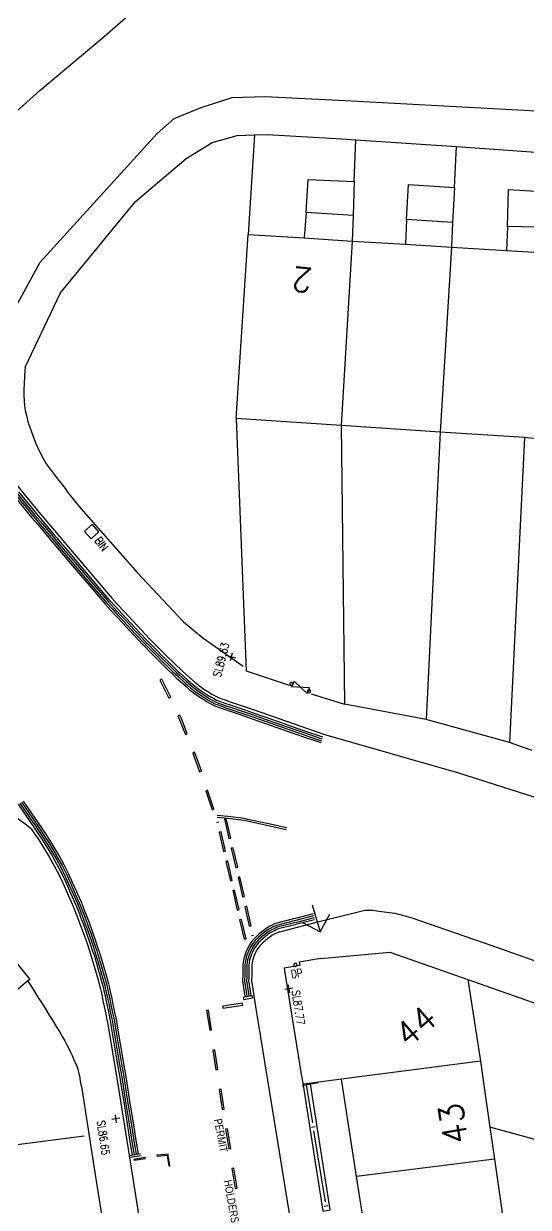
# Model space of a CAD drawing. Extents: x 427500 to 429848, y 434500 to 436505.
# Drawn here: x 429290.8 to 429316, y 435198.9 to 435258.1 of the extents above; entities that cross this region are included whole.
import ezdxf

# ---------------------------------------------------------------- set-up
doc = ezdxf.new("R2010")
doc.units = 0
doc.layers.get('0').update_dxf_attribs({"color": 222})
doc.layers.add('LPTIP_Ex_Base', color=8, linetype='Continuous')
doc.styles.add('ARIAL', font='arial.ttf', dxfattribs={"width": 0.8})
doc.styles.add('MtXpl_Romans', font='romans__.ttf')
doc.styles.get("Standard").update_dxf_attribs({"font": 'romans.shx'})

# ---------------------------------------------------------------- blocks, each defined once
blk = doc.blocks.new('MH_LINE')
at = {"color": 0, "linetype": 'ByBlock', "flags": 128}
blk.add_lwpolyline([(-0.5, 0), (0.5, 0)], dxfattribs=at)
blk = doc.blocks.new('FENCE_UP')
at = {"color": 0, "linetype": 'ByBlock', "flags": 128}
blk.add_lwpolyline([(0, 0.5), (0, -0.5)], dxfattribs=at)
blk = doc.blocks.new('GATE')
at = {"color": 0, "linetype": 'ByBlock', "flags": 128}
for points in [[(-0.450902, 0), (-0.451904, 0.007014), (-0.455912, 0.014028), (-0.460922, 0.019038), (-0.467936, 0.023046), (-0.475952, 0.024048), (-0.482966, 0.023046), (-0.48998, 0.019038), (-0.49499, 0.014028), (-0.498998, 0.007014), (-0.5, 0), (-0.498998, -0.007014), (-0.49499, -0.014028), (-0.48998, -0.019038), (-0.482966, -0.023046), (-0.475952, -0.024048), (-0.467936, -0.023046), (-0.460922, -0.019038), (-0.455912, -0.014028), (-0.451904, -0.007014)], [(-0.475952, 0.024048), (-0.475952, 0.078156), (0.475952, -0.078156), (0.475952, -0.024048)], [(-0.475952, -0.024048), (-0.475952, -0.078156), (0.475952, 0.078156), (0.475952, 0.024048)], [(-0.450902, 0), (-0.451904, -0.007014)], [(0.5, 0), (0.498998, 0.007014), (0.49499, 0.014028), (0.48998, 0.019038), (0.482966, 0.023046), (0.475952, 0.024048), (0.467936, 0.023046), (0.460922, 0.019038), (0.455912, 0.014028), (0.451904, 0.007014), (0.450902, 0), (0.451904, -0.007014), (0.455912, -0.014028), (0.460922, -0.019038), (0.467936, -0.023046), (0.475952, -0.024048), (0.482966, -0.023046), (0.48998, -0.019038), (0.49499, -0.014028), (0.498998, -0.007014)], [(0.5, 0), (0.498998, -0.007014)]]:
    blk.add_lwpolyline(points, dxfattribs=at)
blk = doc.blocks.new('CIRCL')
at = {"color": 0, "linetype": 'ByBlock', "flags": 128}
for points in [[(0.5, 0), (0.475, 0.154), (0.404, 0.293), (0.293, 0.404), (0.154, 0.475), (0, 0.5), (-0.154, 0.475), (-0.293, 0.404), (-0.404, 0.293), (-0.475, 0.154), (-0.5, 0), (-0.475, -0.154), (-0.404, -0.293), (-0.293, -0.404), (-0.154, -0.475), (0, -0.5), (0.154, -0.475), (0.293, -0.404), (0.404, -0.293), (0.475, -0.154)], [(0.5, 0), (0.475, -0.154)]]:
    blk.add_lwpolyline(points, dxfattribs=at)
blk = doc.blocks.new('MH_BANK_L')
at = {"color": 0, "linetype": 'ByBlock', "flags": 128}
for points in [[(-0.19, 0.02005), (-0.5, 0.02005)], [(-0.5, 0.02005), (-0.5, 0.00005)], [(-0.5, 0.01905), (-0.19, 0.01905)], [(-0.5, 0.01795), (-0.19, 0.01795)], [(-0.5, 0.01695), (-0.19, 0.01695)], [(-0.5, 0.01595), (-0.19, 0.01595)], [(-0.5, 0.01495), (-0.19, 0.01495)], [(-0.5, 0.01395), (-0.19, 0.01395)], [(-0.5, 0.01305), (-0.19, 0.01305)], [(-0.5, 0.01205), (-0.19, 0.01205)], [(-0.5, 0.01105), (-0.19, 0.01105)], [(-0.5, 0.01005), (-0.19, 0.01005)], [(-0.5, 0.00905), (-0.19, 0.00905)], [(-0.5, 0.00805), (-0.19, 0.00805)], [(-0.5, 0.00695), (-0.19, 0.00695)], [(-0.5, 0.00595), (-0.19, 0.00595)], [(-0.5, 0.00495), (-0.19, 0.00495)], [(-0.5, 0.00405), (-0.19, 0.00405)], [(-0.5, 0.00295), (-0.19, 0.00295)], [(-0.5, 0.00195), (-0.19, 0.00195)], [(-0.5, 0.00105), (-0.19, 0.00105)], [(-0.5, 0.00005), (-0.19, 0.00005)], [(-0.19, 0.00005), (-0.19, 0.02005)], [(-0.1, -0.04005), (-0.19, 0.02005)], [(-0.19, 0.01905), (-0.101, -0.03995)], [(-0.19, 0.01795), (-0.102, -0.04005)], [(-0.19, 0.01695), (-0.1031, -0.03995)], [(-0.19, 0.01595), (-0.1042, -0.04005)], [(-0.19, 0.01495), (-0.1052, -0.03995)], [(-0.19, 0.01395), (-0.1062, -0.03995)], [(-0.19, 0.01305), (-0.1072, -0.03995)], [(-0.19, 0.01205), (-0.108, -0.03995)], [(-0.19, 0.01105), (-0.109, -0.03995)], [(-0.19, 0.01005), (-0.11, -0.04005)], [(-0.19, 0.00905), (-0.1112, -0.03995)], [(-0.19, 0.00805), (-0.19, 0.00695)], [(-0.19, 0.00805), (-0.1124, -0.04005)], [(-0.19, 0.00695), (-0.1135, -0.03995)], [(-0.19, 0.00595), (-0.1144, -0.03995)], [(-0.19, 0.00495), (-0.1154, -0.03995)], [(-0.19, 0.00405), (-0.1163, -0.03995)], [(-0.19, 0.00295), (-0.1173, -0.03995)], [(-0.19, 0.00195), (-0.1183, -0.03995)], [(-0.19, 0.00105), (-0.1191, -0.04005)], [(-0.19, 0.00005), (-0.12, -0.04005)], [(-0.0601, 0.04005), (-0.11, -0.04005)], [(-0.0601, 0.04005), (-0.109, -0.03995)], [(-0.0601, 0.04005), (-0.108, -0.03995)], [(-0.0601, 0.04005), (-0.1072, -0.03995)], [(-0.0601, 0.04005), (-0.1062, -0.03995)], [(-0.0601, 0.04005), (-0.1058, -0.03085)], [(-0.0601, 0.04005), (-0.1055, -0.03155)], [(-0.0601, 0.04005), (-0.1052, -0.03995)], [(-0.0601, 0.04005), (-0.1042, -0.04005)], [(-0.0601, 0.04005), (-0.1031, -0.03995)], [(-0.0601, 0.04005), (-0.102, -0.04005)], [(-0.0601, 0.04005), (-0.101, -0.03995)], [(-0.0601, 0.04005), (-0.1, -0.04005)], [(-0.0601, 0.04005), (-0.1, -0.04005)], [(-0.04, 0.04005), (-0.0601, 0.04005)], [(0.05, 0.00005), (-0.04, 0.04005)], [(0.07, 0.00005), (0.05, 0.00005)], [(0.12, 0.02005), (0.07, 0.00005)], [(0.5, 0.02005), (0.12, 0.02005)], [(-0.1, -0.04005), (-0.12, -0.04005)], [(-0.1058, -0.03085), (-0.1137, -0.03085)], [(-0.1055, -0.03155), (-0.1127, -0.03155)], [(-0.1059, -0.03225), (-0.1116, -0.03225)], [(-0.1065, -0.03295), (-0.1105, -0.03295)], [(-0.107, -0.03375), (-0.1094, -0.03375)], [(-0.1075, -0.03445), (-0.1083, -0.03445)], [(-0.1055, -0.03155), (-0.1077, -0.03485)]]:
    blk.add_lwpolyline(points, dxfattribs=at)
blk = doc.blocks.new('SPOT')
at = {"color": 0, "linetype": 'ByBlock', "flags": 128}
for points in [[(-0.5, 0), (0.5, 0)], [(0, 0.5), (0, -0.5)]]:
    blk.add_lwpolyline(points, dxfattribs=at)

msp = doc.modelspace()

# ---------------------------------------------------------------- linework, layer by layer
at = {"layer": 'LPTIP_Ex_Base', "color": 251, "true_color": 0x636466}
for p, q in [((429294.8, 435257.45), (429296.4, 435258.85)), ((429291.6, 435254.75), (429294.8, 435257.45)), ((429284.004, 435247.969), (429291.6, 435254.75)), ((429291.6, 435254.75), (429291.6, 435254.75)), ((429291.6, 435254.75), (429291.6, 435254.75)), ((429299.65, 435253.9), (429301.2, 435254.4)), ((429301.2, 435254.4), (429302.85, 435254.45)), ((429302.85, 435254.45), (429306.85, 435254.25)), ((429306.85, 435254.25), (429322.2, 435253.4)), ((429298.3, 435253.35), (429299.65, 435253.9)), ((429297.45, 435252.6), (429298.3, 435253.35)), ((429291.614, 435246.162), (429297.45, 435252.6)), ((429300.2, 435252.15), (429301.45, 435252.5)), ((429301.45, 435252.5), (429302.32, 435252.53)), ((429302.32, 435252.53), (429302.186, 435250.439)), ((429302.32, 435252.53), (429302.95, 435252.55)), ((429302.95, 435252.55), (429306.4, 435252.35)), ((429306.4, 435252.35), (429307.37, 435252.28)), ((429307.3, 435250.2), (429307.37, 435252.28)), ((429307.37, 435252.28), (429312.4, 435251.94)), ((429298.9, 435251.35), (429300.2, 435252.15)), ((429312.3, 435249.9), (429312.4, 435251.94)), ((429312.4, 435251.94), (429317.3, 435251.6)), ((429296.37, 435249.2), (429298.9, 435251.35)), ((429302.186, 435250.439), (429302, 435247.55)), ((429304.9, 435248.65), (429305, 435250.3)), ((429305, 435250.3), (429307.3, 435250.2)), ((429307.3, 435250.2), (429307.24, 435248.5)), ((429309.9, 435248.3), (429310, 435250.05)), ((429310, 435250.05), (429312.3, 435249.9)), ((429312.3, 435249.9), (429312.21, 435248.15)), ((429314.95, 435247.95), (429315, 435249.8)), ((429315, 435249.8), (429317.2, 435249.67)), ((429292.619, 435244.634), (429296.37, 435249.2)), ((429304.9, 435248.65), (429304.8, 435247.38)), ((429307.24, 435248.5), (429304.9, 435248.65)), ((429307.24, 435248.5), (429307.2, 435247.22)), ((429309.9, 435248.3), (429309.85, 435247.06)), ((429312.21, 435248.15), (429309.9, 435248.3)), ((429312.21, 435248.15), (429312.15, 435246.92)), ((429301.4, 435238.35), (429302, 435247.55)), ((429302, 435247.55), (429304.8, 435247.38)), ((429314.95, 435247.95), (429314.9, 435246.75)), ((429317.13, 435247.9), (429314.95, 435247.95)), ((429304.8, 435247.38), (429307.2, 435247.22)), ((429307.2, 435247.22), (429306.65, 435238)), ((429307.2, 435247.22), (429309.85, 435247.06)), ((429309.85, 435247.06), (429312.15, 435246.92)), ((429312.15, 435246.92), (429311.58, 435237.68)), ((429312.15, 435246.92), (429314.9, 435246.75)), ((429314.9, 435246.75), (429317.08, 435246.62)), ((429288.896, 435241.207), (429291.614, 435246.162)), ((429290.86, 435240.928), (429292.619, 435244.634)), ((429290.86, 435240.928), (429290.86, 435240.928)), ((429290.86, 435240.928), (429290.86, 435240.928)), ((429290.86, 435240.928), (429290.86, 435240.928)), ((429290.86, 435240.928), (429290.86, 435240.928)), ((429290.86, 435240.928), (429290.86, 435240.928)), ((429290.86, 435240.928), (429290.86, 435240.928)), ((429290.86, 435240.928), (429290.86, 435240.928)), ((429290.86, 435240.928), (429290.86, 435240.928)), ((429290.86, 435240.928), (429290.86, 435240.928)), ((429290.86, 435240.928), (429290.86, 435240.928)), ((429306.65, 435238), (429301.4, 435238.35)), ((429301.4, 435238.35), (429301.905, 435225.754)), ((429311.58, 435237.68), (429306.65, 435238)), ((429306.65, 435238), (429306.816, 435224.075)), ((429311.58, 435237.68), (429310.894, 435223.314)), ((429315.8, 435237.41), (429311.58, 435237.68)), ((429315.8, 435237.41), (429315.05, 435222.17)), ((429316.7, 435237.3), (429315.8, 435237.41)), ((429310.894, 435223.314), (429306.816, 435224.075)), ((429315.05, 435222.17), (429310.894, 435223.314)), ((429305.767, 435222.584), (429305.767, 435222.584)), ((429305.767, 435222.584), (429305.767, 435222.584)), ((429305.767, 435222.584), (429305.767, 435222.584)), ((429305.767, 435222.584), (429305.767, 435222.584)), ((429305.767, 435222.584), (429305.767, 435222.584)), ((429305.767, 435222.584), (429305.767, 435222.584)), ((429305.767, 435222.584), (429312.499, 435220.65)), ((429315.8, 435221.9), (429315.05, 435222.17)), ((429316.18, 435221.77), (429315.8, 435221.9)), ((429312.499, 435220.65), (429322.179, 435217.567)), ((429307.624, 435213.737), (429307.824, 435213.787)), ((429307.824, 435213.787), (429308.224, 435213.787)), ((429308.224, 435213.787), (429308.524, 435213.737)), ((429305.35, 435213.165), (429307.624, 435213.737)), ((429305.35, 435213.165), (429305.35, 435213.165)), ((429305.35, 435213.165), (429305.35, 435213.165)), ((429308.524, 435213.737), (429309.324, 435213.637)), ((429309.324, 435213.637), (429310.074, 435213.437)), ((429310.074, 435213.437), (429310.224, 435213.387)), ((429310.224, 435213.387), (429314.124, 435212.037)), ((429314.124, 435212.037), (429321.324, 435209.487)), ((429305.628, 435211.373), (429309.074, 435211.687)), ((429309.074, 435211.687), (429312.974, 435210.317)), ((429305.628, 435211.373), (429305.628, 435211.373)), ((429312.974, 435210.317), (429313.594, 435206.237)), ((429312.974, 435210.317), (429318.934, 435208.217)), ((429313.594, 435206.237), (429306.654, 435205.337)), ((429313.594, 435206.237), (429313.774, 435205.037)), ((429306.654, 435205.337), (429304.774, 435205.087)), ((429307.414, 435200.477), (429306.654, 435205.337)), ((429313.774, 435205.037), (429314.074, 435202.937)), ((429316.674, 435202.227), (429314.074, 435202.937)), ((429314.074, 435202.937), (429314.294, 435201.347)), ((429314.294, 435201.347), (429307.414, 435200.477)), ((429314.294, 435201.347), (429314.974, 435196.587)), ((429308.174, 435195.637), (429307.414, 435200.477))]:
    msp.add_line(p, q, dxfattribs=at)
at = {"layer": 'LPTIP_Ex_Base', "color": 251, "true_color": 0x636466, "flags": 128}
for points in [[(429290.86, 435240.928), (429290.847, 435240.73), (429290.828, 435240.449), (429290.809, 435240.124), (429290.797, 435239.791), (429290.801, 435239.491), (429290.815, 435239.234), (429290.835, 435238.994), (429290.868, 435238.755), (429290.92, 435238.499), (429290.998, 435238.212), (429291.108, 435237.875), (429291.244, 435237.5), (429291.4, 435237.112), (429291.567, 435236.736), (429291.737, 435236.395), (429291.915, 435236.096), (429292.105, 435235.822), (429292.301, 435235.565), (429292.499, 435235.316), (429292.693, 435235.066), (429292.852, 435234.851), (429292.979, 435234.675), (429293.121, 435234.487), (429293.324, 435234.235), (429293.634, 435233.866), (429296.447, 435230.665), (429298.772, 435228.189), (429299.737, 435227.398), (429301.75, 435225.983)], [(429290.383, 435235.101), (429291.543, 435233.68), (429292.428, 435232.642), (429292.741, 435232.257), (429295.205, 435229.358), (429295.46, 435229.082), (429295.815, 435228.694), (429296.23, 435228.245), (429296.664, 435227.781), (429297.075, 435227.353), (429297.478, 435226.943), (429297.902, 435226.519), (429298.323, 435226.105), (429298.717, 435225.728), (429299.061, 435225.412), (429299.343, 435225.169), (429299.581, 435224.981), (429299.789, 435224.832), (429299.984, 435224.706), (429300.181, 435224.587), (429300.349, 435224.49), (429300.477, 435224.426), (429300.612, 435224.372), (429300.801, 435224.306), (429301.092, 435224.203), (429302.299, 435223.796), (429304.911, 435222.878), (429305.767, 435222.584)], [(429290.197, 435234.618), (429290.829, 435233.843), (429291.197, 435233.392), (429291.469, 435233.073), (429292.082, 435232.354), (429292.116, 435232.313), (429292.396, 435231.969), (429292.757, 435231.544), (429293.405, 435230.782), (429294.052, 435230.02), (429294.7, 435229.258), (429294.868, 435229.059), (429295.129, 435228.777), (429295.37, 435228.513), (429295.484, 435228.389), (429295.901, 435227.938), (429296.05, 435227.779), (429296.337, 435227.472), (429296.739, 435227.053), (429296.752, 435227.039), (429297.158, 435226.626), (429297.443, 435226.342), (429297.585, 435226.199), (429298.009, 435225.782), (429298.157, 435225.641), (429298.409, 435225.399), (429298.761, 435225.077), (429298.895, 435224.961), (429299.058, 435224.821), (429299.31, 435224.622), (429299.535, 435224.46), (429299.697, 435224.356), (429299.746, 435224.324), (429299.952, 435224.2), (429300.134, 435224.095), (429300.29, 435224.016), (429300.452, 435223.952), (429300.597, 435223.9), (429300.651, 435223.881), (429300.945, 435223.778), (429301.544, 435223.576), (429302.153, 435223.37), (429302.489, 435223.252), (429303.433, 435222.92), (429304.376, 435222.589), (429304.763, 435222.453), (429305.321, 435222.261), (429305.621, 435222.158), (429305.621, 435222.158)], [(429290.274, 435234.681), (429290.906, 435233.906), (429291.274, 435233.456), (429291.545, 435233.138), (429292.16, 435232.417), (429292.194, 435232.376), (429292.472, 435232.034), (429292.833, 435231.608), (429293.481, 435230.846), (429294.128, 435230.084), (429294.776, 435229.322), (429294.942, 435229.127), (429295.202, 435228.845), (429295.444, 435228.581), (429295.558, 435228.457), (429295.974, 435228.006), (429296.123, 435227.847), (429296.41, 435227.541), (429296.811, 435227.123), (429296.823, 435227.11), (429297.23, 435226.697), (429297.513, 435226.413), (429297.656, 435226.27), (429298.079, 435225.854), (429298.227, 435225.713), (429298.477, 435225.473), (429298.829, 435225.15), (429298.96, 435225.037), (429299.12, 435224.9), (429299.372, 435224.7), (429299.594, 435224.542), (429299.752, 435224.44), (429299.798, 435224.41), (429300.003, 435224.286), (429300.184, 435224.181), (429300.335, 435224.106), (429300.49, 435224.044), (429300.63, 435223.995), (429300.685, 435223.976), (429300.978, 435223.872), (429301.576, 435223.67), (429302.185, 435223.465), (429302.522, 435223.346), (429303.466, 435223.015), (429304.409, 435222.683), (429304.796, 435222.547), (429305.354, 435222.356), (429305.654, 435222.253), (429305.654, 435222.253)], [(429290.445, 435234.629), (429291.078, 435233.854), (429291.351, 435233.52), (429291.72, 435233.087), (429292.236, 435232.482), (429292.365, 435232.324), (429292.55, 435232.097), (429293.008, 435231.557), (429293.656, 435230.795), (429294.303, 435230.033), (429294.951, 435229.271), (429295.018, 435229.192), (429295.276, 435228.912), (429295.626, 435228.531), (429295.631, 435228.525), (429296.047, 435228.075), (429296.307, 435227.797), (429296.483, 435227.609), (429296.895, 435227.179), (429296.999, 435227.074), (429297.301, 435226.767), (429297.703, 435226.364), (429297.726, 435226.341), (429298.149, 435225.926), (429298.421, 435225.666), (429298.546, 435225.545), (429298.894, 435225.226), (429299.164, 435224.993), (429299.185, 435224.975), (429299.43, 435224.782), (429299.648, 435224.626), (429299.851, 435224.495), (429299.987, 435224.412), (429300.054, 435224.372), (429300.229, 435224.271), (429300.372, 435224.199), (429300.523, 435224.139), (429300.718, 435224.07), (429300.907, 435224.003), (429301.011, 435223.967), (429301.855, 435223.682), (429302.218, 435223.559), (429302.799, 435223.355), (429303.743, 435223.023), (429304.686, 435222.692), (429304.829, 435222.642), (429305.632, 435222.366), (429305.686, 435222.347), (429305.686, 435222.347)], [(429290.523, 435234.692), (429291.155, 435233.918), (429291.428, 435233.584), (429291.796, 435233.152), (429292.313, 435232.545), (429292.442, 435232.387), (429292.626, 435232.162), (429293.084, 435231.622), (429293.732, 435230.86), (429294.38, 435230.098), (429295.027, 435229.336), (429295.092, 435229.26), (429295.349, 435228.98), (429295.7, 435228.598), (429295.705, 435228.593), (429296.121, 435228.142), (429296.38, 435227.866), (429296.555, 435227.679), (429296.967, 435227.248), (429297.07, 435227.144), (429297.372, 435226.838), (429297.774, 435226.435), (429297.796, 435226.412), (429298.219, 435225.997), (429298.49, 435225.738), (429298.614, 435225.619), (429298.961, 435225.3), (429299.23, 435225.069), (429299.247, 435225.054), (429299.492, 435224.86), (429299.706, 435224.707), (429299.905, 435224.579), (429300.039, 435224.498), (429300.104, 435224.458), (429300.279, 435224.358), (429300.417, 435224.289), (429300.56, 435224.232), (429300.751, 435224.164), (429300.94, 435224.097), (429301.043, 435224.061), (429301.887, 435223.777), (429302.251, 435223.654), (429302.832, 435223.449), (429303.776, 435223.118), (429304.719, 435222.786), (429304.861, 435222.736), (429305.664, 435222.46), (429305.719, 435222.442), (429305.719, 435222.442)], [(429298.04, 435224.387), (429298.129, 435224.432), (429297.682, 435225.326), (429297.592, 435225.281), (429298.04, 435224.387)], [(429298.863, 435222.572), (429298.956, 435222.608), (429298.649, 435223.39), (429298.577, 435223.538), (429298.487, 435223.493), (429298.863, 435222.572)], [(429299.565, 435220.702), (429299.66, 435220.734), (429299.498, 435221.22), (429299.32, 435221.677), (429299.227, 435221.64), (429299.565, 435220.702)], [(429300.196, 435218.804), (429300.291, 435218.836), (429299.975, 435219.785), (429299.88, 435219.753), (429300.196, 435218.804)], [(429287.665, 435219.263), (429289.607, 435218.791), (429289.752, 435218.754), (429289.844, 435218.729), (429289.91, 435218.708), (429289.975, 435218.681), (429290.063, 435218.637), (429290.179, 435218.571), (429290.306, 435218.491), (429290.437, 435218.404), (429290.566, 435218.315), (429290.684, 435218.232), (429290.797, 435218.149), (429290.911, 435218.061), (429291.016, 435217.978), (429291.105, 435217.907), (429291.168, 435217.856)], [(429290.505, 435219.082), (429291.068, 435218.266), (429291.293, 435217.939), (429291.293, 435217.939)], [(429290.589, 435219.136), (429291.15, 435218.323), (429291.376, 435217.996), (429291.376, 435217.996)], [(429290.677, 435219.184), (429291.232, 435218.38), (429291.46, 435218.05), (429291.46, 435218.05)], [(429290.761, 435219.238), (429291.314, 435218.436), (429291.542, 435218.107), (429291.542, 435218.107)], [(429303.925, 435217.894), (429302.949, 435218.11), (429301.972, 435218.326), (429301.799, 435218.363), (429300.977, 435218.462), (429300.457, 435218.525), (429300.457, 435218.525)], [(429291.293, 435217.939), (429291.664, 435217.384), (429291.837, 435217.103), (429292.189, 435216.528), (429292.349, 435216.246), (429292.53, 435215.924), (429292.758, 435215.467), (429292.804, 435215.362), (429292.938, 435215.062), (429293.144, 435214.602), (429293.212, 435214.448), (429293.374, 435214.081), (429293.583, 435213.566), (429293.597, 435213.529), (429293.771, 435213.067), (429293.942, 435212.591), (429293.945, 435212.582), (429294.109, 435212.113), (429294.262, 435211.645), (429294.267, 435211.633), (429294.417, 435211.138), (429294.546, 435210.689), (429294.55, 435210.675), (429294.661, 435210.283), (429294.741, 435210.003), (429294.741, 435210.003)], [(429291.376, 435217.995), (429291.747, 435217.44), (429291.922, 435217.155), (429292.276, 435216.578), (429292.436, 435216.295), (429292.62, 435215.969), (429292.847, 435215.511), (429292.896, 435215.402), (429293.029, 435215.103), (429293.235, 435214.643), (429293.303, 435214.489), (429293.467, 435214.118), (429293.676, 435213.604), (429293.691, 435213.564), (429293.865, 435213.101), (429294.036, 435212.625), (429294.039, 435212.615), (429294.203, 435212.146), (429294.357, 435211.677), (429294.362, 435211.662), (429294.512, 435211.168), (429294.642, 435210.716), (429294.646, 435210.703), (429294.757, 435210.31), (429294.837, 435210.031), (429294.837, 435210.031)], [(429291.459, 435218.051), (429291.832, 435217.492), (429292.003, 435217.214), (429292.362, 435216.63), (429292.515, 435216.357), (429292.707, 435216.018), (429292.939, 435215.552), (429292.973, 435215.474), (429293.12, 435215.144), (429293.326, 435214.683), (429293.38, 435214.561), (429293.558, 435214.159), (429293.768, 435213.641), (429293.769, 435213.64), (429293.959, 435213.136), (429294.114, 435212.705), (429294.134, 435212.649), (429294.298, 435212.177), (429294.436, 435211.759), (429294.457, 435211.693), (429294.608, 435211.195), (429294.721, 435210.803), (429294.743, 435210.73), (429294.853, 435210.338), (429294.933, 435210.058), (429294.933, 435210.058)], [(429291.542, 435218.106), (429291.915, 435217.548), (429292.088, 435217.266), (429292.449, 435216.679), (429292.603, 435216.406), (429292.797, 435216.062), (429293.028, 435215.597), (429293.065, 435215.515), (429293.212, 435215.185), (429293.418, 435214.724), (429293.472, 435214.601), (429293.651, 435214.196), (429293.861, 435213.679), (429293.862, 435213.676), (429294.053, 435213.171), (429294.208, 435212.739), (429294.228, 435212.682), (429294.393, 435212.21), (429294.531, 435211.791), (429294.553, 435211.722), (429294.704, 435211.224), (429294.817, 435210.831), (429294.839, 435210.758), (429294.949, 435210.365), (429295.029, 435210.086), (429295.029, 435210.086)], [(429300.437, 435218.175), (429300.535, 435218.198), (429300.535, 435218.198)], [(429303.904, 435217.797), (429302.927, 435218.012), (429301.951, 435218.228), (429301.783, 435218.265), (429300.965, 435218.363), (429300.445, 435218.425), (429300.445, 435218.425)], [(429300.906, 435218.367), (429300.809, 435218.345), (429301.036, 435217.371), (429301.134, 435217.393), (429300.906, 435218.367)], [(429291.168, 435217.856), (429291.537, 435217.304), (429292.06, 435216.452), (429292.398, 435215.853), (429292.621, 435215.404), (429292.801, 435215.001), (429293.007, 435214.541), (429293.236, 435214.022), (429293.443, 435213.512), (429293.631, 435213.015), (429293.804, 435212.532), (429293.966, 435212.065), (429294.124, 435211.587), (429294.273, 435211.096), (429294.406, 435210.634), (429294.516, 435210.242), (429294.597, 435209.962)], [(429300.772, 435216.713), (429300.87, 435216.735), (429300.646, 435217.71), (429300.549, 435217.688), (429300.772, 435216.713)], [(429301.247, 435216.907), (429301.15, 435216.884), (429301.378, 435215.91), (429301.475, 435215.933), (429301.247, 435216.907)], [(429301.11, 435215.251), (429301.207, 435215.274), (429301.113, 435215.674), (429300.981, 435216.248), (429300.884, 435216.226), (429301.11, 435215.251)], [(429301.589, 435215.446), (429301.491, 435215.423), (429301.558, 435215.139), (429301.717, 435214.449), (429301.814, 435214.472), (429301.589, 435215.446)], [(429301.455, 435213.791), (429301.552, 435213.814), (429301.322, 435214.788), (429301.225, 435214.765), (429301.455, 435213.791)], [(429280.541, 435207.964), (429286.684, 435212.757), (429287.926, 435213.769), (429287.906, 435213.858), (429288.108, 435214.045), (429291.1, 435210.322), (429290.982, 435210.236), (429289.838, 435209.279), (429287.488, 435207.486), (429283.979, 435204.723)], [(429301.927, 435213.984), (429301.829, 435213.962), (429302.054, 435212.987), (429302.151, 435213.01), (429301.927, 435213.984)], [(429301.8, 435212.332), (429301.897, 435212.355), (429301.667, 435213.328), (429301.57, 435213.305), (429301.8, 435212.332)], [(429305.237, 435213.601), (429304.358, 435213.373), (429304.269, 435213.35), (429303.361, 435213.116), (429303.3, 435213.085), (429303.297, 435213.084), (429303.208, 435213.042), (429303.088, 435212.982), (429302.949, 435212.904), (429302.812, 435212.812), (429302.684, 435212.713), (429302.552, 435212.604), (429302.459, 435212.521), (429302.412, 435212.479), (429302.278, 435212.343), (429302.154, 435212.19), (429302.049, 435212.029), (429301.961, 435211.865), (429301.887, 435211.697), (429301.883, 435211.685), (429301.826, 435211.525), (429301.779, 435211.357), (429301.748, 435211.196), (429301.736, 435211.051), (429301.736, 435210.919), (429301.737, 435210.771), (429301.734, 435210.69), (429301.731, 435210.556), (429301.717, 435210.258), (429301.804, 435209.687), (429301.836, 435209.481), (429301.836, 435209.481)], [(429305.262, 435213.504), (429304.383, 435213.276), (429304.294, 435213.253), (429303.406, 435213.026), (429303.344, 435212.996), (429303.339, 435212.994), (429303.252, 435212.953), (429303.132, 435212.892), (429302.998, 435212.817), (429302.868, 435212.729), (429302.745, 435212.633), (429302.615, 435212.527), (429302.526, 435212.447), (429302.483, 435212.409), (429302.35, 435212.273), (429302.231, 435212.127), (429302.133, 435211.975), (429302.049, 435211.818), (429301.979, 435211.657), (429301.977, 435211.652), (429301.923, 435211.498), (429301.876, 435211.33), (429301.846, 435211.177), (429301.836, 435211.044), (429301.836, 435210.919), (429301.837, 435210.771), (429301.834, 435210.687), (429301.83, 435210.552), (429301.817, 435210.254), (429301.903, 435209.703), (429301.935, 435209.496), (429301.935, 435209.496)], [(429305.287, 435213.407), (429304.408, 435213.179), (429304.319, 435213.157), (429303.45, 435212.937), (429303.387, 435212.905), (429303.348, 435212.887), (429303.295, 435212.862), (429303.182, 435212.805), (429303.055, 435212.734), (429302.93, 435212.65), (429302.808, 435212.556), (429302.682, 435212.453), (429302.553, 435212.337), (429302.521, 435212.304), (429302.424, 435212.206), (429302.316, 435212.072), (429302.221, 435211.927), (429302.141, 435211.777), (429302.073, 435211.624), (429302.018, 435211.468), (429302.008, 435211.431), (429301.973, 435211.307), (429301.946, 435211.169), (429301.936, 435211.044), (429301.936, 435210.92), (429301.937, 435210.769), (429301.93, 435210.548), (429301.925, 435210.427), (429301.918, 435210.269), (429302.034, 435209.507), (429302.034, 435209.507)], [(429305.312, 435213.311), (429304.433, 435213.083), (429304.344, 435213.06), (429303.494, 435212.847), (429303.431, 435212.816), (429303.391, 435212.797), (429303.34, 435212.773), (429303.226, 435212.716), (429303.104, 435212.647), (429302.985, 435212.567), (429302.869, 435212.477), (429302.746, 435212.375), (429302.619, 435212.262), (429302.592, 435212.234), (429302.502, 435212.143), (429302.393, 435212.009), (429302.305, 435211.873), (429302.229, 435211.73), (429302.165, 435211.583), (429302.112, 435211.434), (429302.104, 435211.404), (429302.071, 435211.288), (429302.044, 435211.15), (429302.036, 435211.036), (429302.036, 435210.92), (429302.037, 435210.769), (429302.03, 435210.545), (429302.025, 435210.423), (429302.018, 435210.265), (429302.133, 435209.522), (429302.133, 435209.522)], [(429303.572, 435212.711), (429304.47, 435212.937), (429305.35, 435213.165)], [(429303.561, 435212.713), (429303.496, 435212.68), (429303.405, 435212.637), (429303.298, 435212.584), (429303.184, 435212.52), (429303.075, 435212.446), (429302.963, 435212.36), (429302.844, 435212.262), (429302.724, 435212.155), (429302.612, 435212.041), (429302.516, 435211.922), (429302.436, 435211.798), (429302.365, 435211.667), (429302.305, 435211.53), (429302.256, 435211.391), (429302.217, 435211.251), (429302.194, 435211.133), (429302.186, 435211.032), (429302.186, 435210.92), (429302.187, 435210.766), (429302.18, 435210.539), (429302.169, 435210.278), (429302.369, 435208.979), (429303.644, 435201.102), (429304.823, 435193.806)], [(429302.264, 435212.523), (429302.166, 435212.5), (429302.166, 435212.5)], [(429303.798, 435210.879), (429303.819, 435210.766), (429304.65, 435205.59), (429304.74, 435205.05), (429305.508, 435205.177)], [(429305.628, 435211.373), (429304.553, 435211.186), (429304.578, 435211.018), (429303.803, 435210.892)], [(429291, 435210.239), (429291.122, 435210.044), (429291.296, 435209.768), (429291.497, 435209.447), (429291.704, 435209.118), (429291.892, 435208.816), (429292.067, 435208.536), (429292.242, 435208.256), (429292.413, 435207.981), (429292.573, 435207.719), (429292.715, 435207.477), (429292.837, 435207.259), (429292.942, 435207.059), (429293.036, 435206.872), (429293.121, 435206.695), (429293.202, 435206.523), (429293.278, 435206.357), (429293.348, 435206.203), (429293.41, 435206.054), (429293.466, 435205.907), (429293.515, 435205.758), (429293.549, 435205.627), (429293.568, 435205.518), (429293.584, 435205.399), (429293.611, 435205.235), (429293.664, 435204.995), (429293.666, 435204.985), (429294.407, 435200.249), (429295.734, 435191.966)], [(429294.597, 435209.962), (429294.619, 435209.86), (429294.649, 435209.719), (429294.685, 435209.551), (429294.723, 435209.369), (429294.762, 435209.186), (429294.804, 435208.982), (429294.853, 435208.749), (429294.901, 435208.516), (429294.942, 435208.313), (429294.972, 435208.17), (429295.453, 435205.299), (429295.454, 435205.291), (429296.237, 435200.383), (429297.561, 435192.034), (429298.807, 435184.076), (429298.892, 435183.451)], [(429294.744, 435209.993), (429294.765, 435209.892), (429294.796, 435209.75), (429294.831, 435209.582), (429294.87, 435209.4), (429294.909, 435209.217), (429294.951, 435209.015), (429294.951, 435209.013), (429295, 435208.78), (429295.048, 435208.547), (429295.089, 435208.344), (429295.12, 435208.197), (429295.146, 435208.037), (429295.312, 435207.05), (429295.477, 435206.064), (429295.601, 435205.323), (429295.603, 435205.314), (429295.64, 435205.078), (429295.798, 435204.09), (429295.955, 435203.103), (429296.112, 435202.115), (429296.203, 435201.549), (429296.203, 435201.549)], [(429294.841, 435210.014), (429294.863, 435209.913), (429294.893, 435209.771), (429294.929, 435209.603), (429294.968, 435209.421), (429295.007, 435209.238), (429295.049, 435209.036), (429295.049, 435209.033), (429295.097, 435208.8), (429295.146, 435208.567), (429295.187, 435208.364), (429295.218, 435208.217), (429295.245, 435208.053), (429295.41, 435207.067), (429295.575, 435206.081), (429295.699, 435205.341), (429295.701, 435205.331), (429295.739, 435205.094), (429295.896, 435204.106), (429296.054, 435203.119), (429296.211, 435202.131), (429296.301, 435201.565), (429296.301, 435201.565)], [(429294.939, 435210.035), (429294.961, 435209.934), (429294.991, 435209.792), (429295.027, 435209.624), (429295.066, 435209.442), (429295.105, 435209.258), (429295.146, 435209.057), (429295.147, 435209.054), (429295.195, 435208.82), (429295.243, 435208.587), (429295.285, 435208.384), (429295.316, 435208.233), (429295.342, 435208.079), (429295.507, 435207.092), (429295.673, 435206.106), (429295.798, 435205.356), (429295.8, 435205.345), (429295.836, 435205.12), (429295.993, 435204.132), (429296.151, 435203.145), (429296.308, 435202.157), (429296.397, 435201.598), (429296.397, 435201.598)], [(429295.037, 435210.056), (429295.059, 435209.954), (429295.089, 435209.813), (429295.125, 435209.645), (429295.164, 435209.462), (429295.202, 435209.279), (429295.244, 435209.077), (429295.245, 435209.074), (429295.293, 435208.84), (429295.341, 435208.607), (429295.383, 435208.404), (429295.414, 435208.253), (429295.441, 435208.095), (429295.606, 435207.109), (429295.771, 435206.123), (429295.897, 435205.374), (429295.898, 435205.363), (429295.935, 435205.136), (429296.092, 435204.148), (429296.25, 435203.161), (429296.407, 435202.173), (429296.496, 435201.613), (429296.496, 435201.613)], [(429301.729, 435209.045), (429301.714, 435209.144), (429300.726, 435208.99), (429300.741, 435208.891), (429301.729, 435209.045)], [(429300.019, 435208.789), (429299.92, 435208.774), (429300.076, 435207.786), (429300.175, 435207.802), (429300.019, 435208.789)], [(429300.332, 435206.814), (429300.233, 435206.798), (429300.39, 435205.811), (429300.488, 435205.826), (429300.332, 435206.814)], [(429304.741, 435205.044), (429305.053, 435203.009), (429305.721, 435198.754), (429306.097, 435198.813)], [(429305.222, 435203.164), (429304.918, 435205.064)], [(429306.097, 435198.813), (429305.428, 435203.07), (429305.113, 435205.108)], [(429300.645, 435204.839), (429300.546, 435204.823), (429300.703, 435203.835), (429300.802, 435203.851), (429300.645, 435204.839)], [(429300.962, 435202.864), (429300.863, 435202.848), (429301.026, 435201.861), (429301.125, 435201.877), (429300.962, 435202.864)], [(429305.853, 435199.214), (429305.285, 435202.769)], [(429296.629, 435201.611), (429296.09, 435201.519), (429296.09, 435201.519)], [(429296.646, 435201.512), (429296.107, 435201.421), (429296.107, 435201.421)], [(429301.287, 435200.891), (429301.189, 435200.875), (429301.351, 435199.888), (429301.45, 435199.904), (429301.287, 435200.891)]]:
    msp.add_lwpolyline(points, dxfattribs=at)
for points in [[(429294.159, 435232.343), (429294.546, 435232.7), (429294.204, 435233.071), (429293.817, 435232.714)], [(429302.224, 435209.409), (429302.205, 435209.507), (429301.75, 435209.422), (429301.768, 435209.323)], [(429296.866, 435201.387), (429296.857, 435201.437), (429296.294, 435201.337), (429296.303, 435201.288)], [(429298.002, 435201.55), (429297.996, 435201.599), (429297.44, 435201.539), (429297.446, 435201.489)], [(429298.039, 435201.01), (429298.089, 435201.018), (429298.005, 435201.528), (429297.956, 435201.52)]]:
    msp.add_lwpolyline(points, close=True, dxfattribs=at)
at = {"layer": 'LPTIP_Ex_Base', "color": 251, "true_color": 0x636466}
for points in [[(429305.19, 435214.059), (429305.6, 435212.7)], [(429304.719, 435213.172), (429305.6, 435212.7), (429306.072, 435213.581)]]:
    msp.add_lwpolyline(points, dxfattribs=at)
msp.add_point((429304.727, 435205.012), dxfattribs=at)

# ---------------------------------------------------------------- block references
for name, p, xscale, yscale, zscale, rotation in [('SPOT', (429301.169, 435226.452), 0.4, 0.4, 0.4, 75.302681), ('MH_LINE', (429302.975, 435225.394), 2.258448, 2, 2.258448, 341.4098139999999), ('CIRCL', (429304.157, 435225.084), 0.16, 0.16, 0.16, 338.151304), ('GATE', (429304.614, 435224.923), 0.8857210000000002, 2, 0.8857210000000002, 156.543654), ('CIRCL', (429305.04, 435224.73), 0.16, 0.16, 0.16, 132.680313), ('MH_LINE', (429305.98, 435224.338), 1.753482, 2, 1.753482, 342.578022), ('CIRCL', (429304.351, 435211.057), 0.16, 0.16, 0.16, 101.350537), ('SPOT', (429304.026, 435209.859), 0.4, 0.4, 0.4, 278.7853010000001), ('SPOT', (429295.383, 435203.362), 0.4, 0.4, 0.4, 278.272278), ('MH_BANK_L', (429289.419, 435201.73), 8.902097999999999, 10, 8.902097999999999, 7.349745), ('FENCE_UP', (429305.253, 435202.966), 0.2, 0.2, 0.2, 99.082288), ('FENCE_UP', (429305.885, 435199.016), 0.2, 0.2, 0.2, 99.082288)]:
    msp.add_blockref(name, p, dxfattribs=dict(at, xscale=xscale, yscale=yscale, zscale=zscale, rotation=rotation))

# ---------------------------------------------------------------- texts
at = {"layer": 'LPTIP_Ex_Base', "color": 251, "true_color": 0x636466, "style": 'MtXpl_Romans'}
for s, rotation, p in [('2', 174.2, (429305.259, 435245.832)), ('44', 40.7, (429309.986, 435206.873)), ('43', 99.2, (429312.997, 435202.2))]:
    msp.add_text(s, height=1.2, rotation=rotation, dxfattribs=at).set_placement(p)
at = {"layer": 'LPTIP_Ex_Base', "color": 251, "true_color": 0x636466, "width": 0.8}
for s, rotation, p in [('BIN', -53.20028, (429294.306, 435232.245)), ('SL89.63', 75.30268, (429300.621, 435225.411)), ('DP', 8.87333, (429304.174, 435210.385)), ('SL87.77', -81.2147, (429304.173, 435209.752)), ('SL86.65', -81.72772, (429294.443, 435203.25))]:
    msp.add_text(s, height=0.4, rotation=rotation, dxfattribs=at).set_placement(p)
at = {"layer": 'LPTIP_Ex_Base', "color": 251, "true_color": 0x636466, "style": 'ARIAL', "width": 0.8}
for s, p in [('PERMIT', (429300.287, 435203.328)), ('HOLDERS', (429300.776, 435200.266))]:
    msp.add_text(s, height=0.4, rotation=-79.85445, dxfattribs=at).set_placement(p)

doc.saveas('drawing.dxf')
